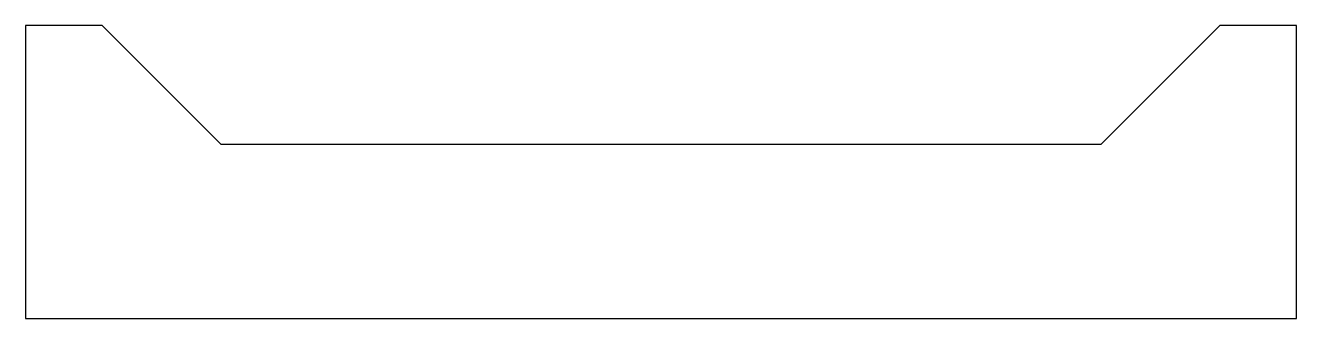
# Model space of a CAD drawing. Header units: millimetres. Extents: x -3.1 to 50.2, y -22.1 to -9.8.
import ezdxf

# ---------------------------------------------------------------- set-up
doc = ezdxf.new("R2010")
doc.units = ezdxf.units.MM
doc.layers.add('PERIMETER', color=5, linetype='CONTINUOUS')

msp = doc.modelspace()

# ---------------------------------------------------------------- linework, layer by layer
at = {"layer": 'PERIMETER'}
msp.add_lwpolyline([(41.938, -14.85), (5.062, -14.85), (0.062, -9.85), (-3.15, -9.85), (-3.15, -22.15), (50.15, -22.15), (50.15, -9.85), (46.938, -9.85)], close=True, dxfattribs=at)

doc.saveas('drawing.dxf')
